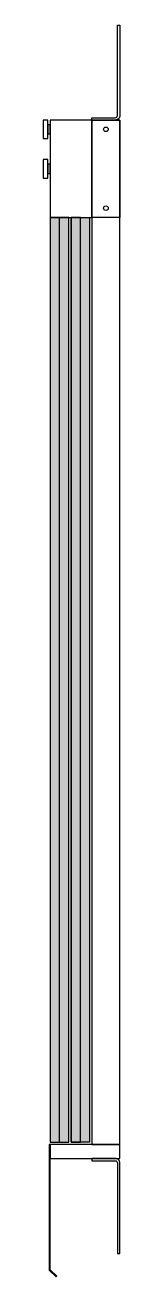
# Model space of a CAD drawing. Header units: millimetres. Extents: x -165 to 0, y -256 to 2445.
import ezdxf

# ---------------------------------------------------------------- set-up
doc = ezdxf.new("R2010")
doc.units = ezdxf.units.MM

msp = doc.modelspace()

# ---------------------------------------------------------------- hatches: boundary and pattern name
at = {"true_color": 0x636466}
h = msp.add_hatch(color=251, dxfattribs=at)
h.dxf.hatch_style = 1
h.paths.add_polyline_path([(-130, 2030), (-150, 2030), (-150, 35), (-130, 35)])
h.paths.add_polyline_path([(-110, 2030), (-130, 2030), (-130, 35), (-110, 35)])
at = {"true_color": 0x939598}
h = msp.add_hatch(color=252, dxfattribs=at)
h.dxf.hatch_style = 1
h.paths.add_polyline_path([(-85, 2030), (-105, 2030), (-105, 35), (-85, 35)])
h.paths.add_polyline_path([(-65, 2030), (-85, 2030), (-85, 35), (-65, 35)])

# ---------------------------------------------------------------- linework, layer by layer
for points in [[(-10, 2245, 0.414214), (-5, 2250), (-5, 2445), (0, 2445), (0, 2250, -0.414214), (-10, 2240), (-60, 2240), (-60, 2245), (-10, 2245)], [(-10, -5, -0.414214), (-5, -10), (-5, -205), (0, -205), (0, -10, 0.414214), (-10, 0), (-60, 0), (-60, -5), (-10, -5)]]:
    msp.add_lwpolyline(points, format="xyb")
for points in [[(-165, 2200), (-155, 2200), (-155, 2240), (-165, 2240)], [(-155, 2210), (-150, 2210), (-150, 2230), (-155, 2230)], [(-60, 2240), (-150, 2240), (-150, 2030), (-60, 2030)], [(-60, 30), (0, 30), (0, 2240), (-60, 2240)], [(0, 2030), (-60, 2030), (-60, 2240), (0, 2240)], [(-165, 2115), (-155, 2115), (-155, 2155), (-165, 2155)], [(-155, 2125), (-150, 2125), (-150, 2145), (-155, 2145)], [(-110, 2030), (-150, 2030), (-150, 35), (-110, 35)], [(-130, 2030), (-150, 2030), (-150, 35), (-130, 35)], [(-65, 35), (-105, 35), (-105, 2030), (-65, 2030)], [(-85, 2030), (-105, 2030), (-105, 35), (-85, 35)], [(-150, 0), (0, 0), (0, 30), (-150, 30)]]:
    msp.add_lwpolyline(points, close=True)
for points in [[(-150, -240), (-150, 30), (-152, 30), (-152, -240.8)], [(-152, -240.8), (-137.3, -255.6), (-135.9, -254.1), (-150, -240)]]:
    msp.add_lwpolyline(points)
for centre in [(-30, 2220), (-30, 2050)]:
    msp.add_circle(centre, 5)

doc.saveas('drawing.dxf')
